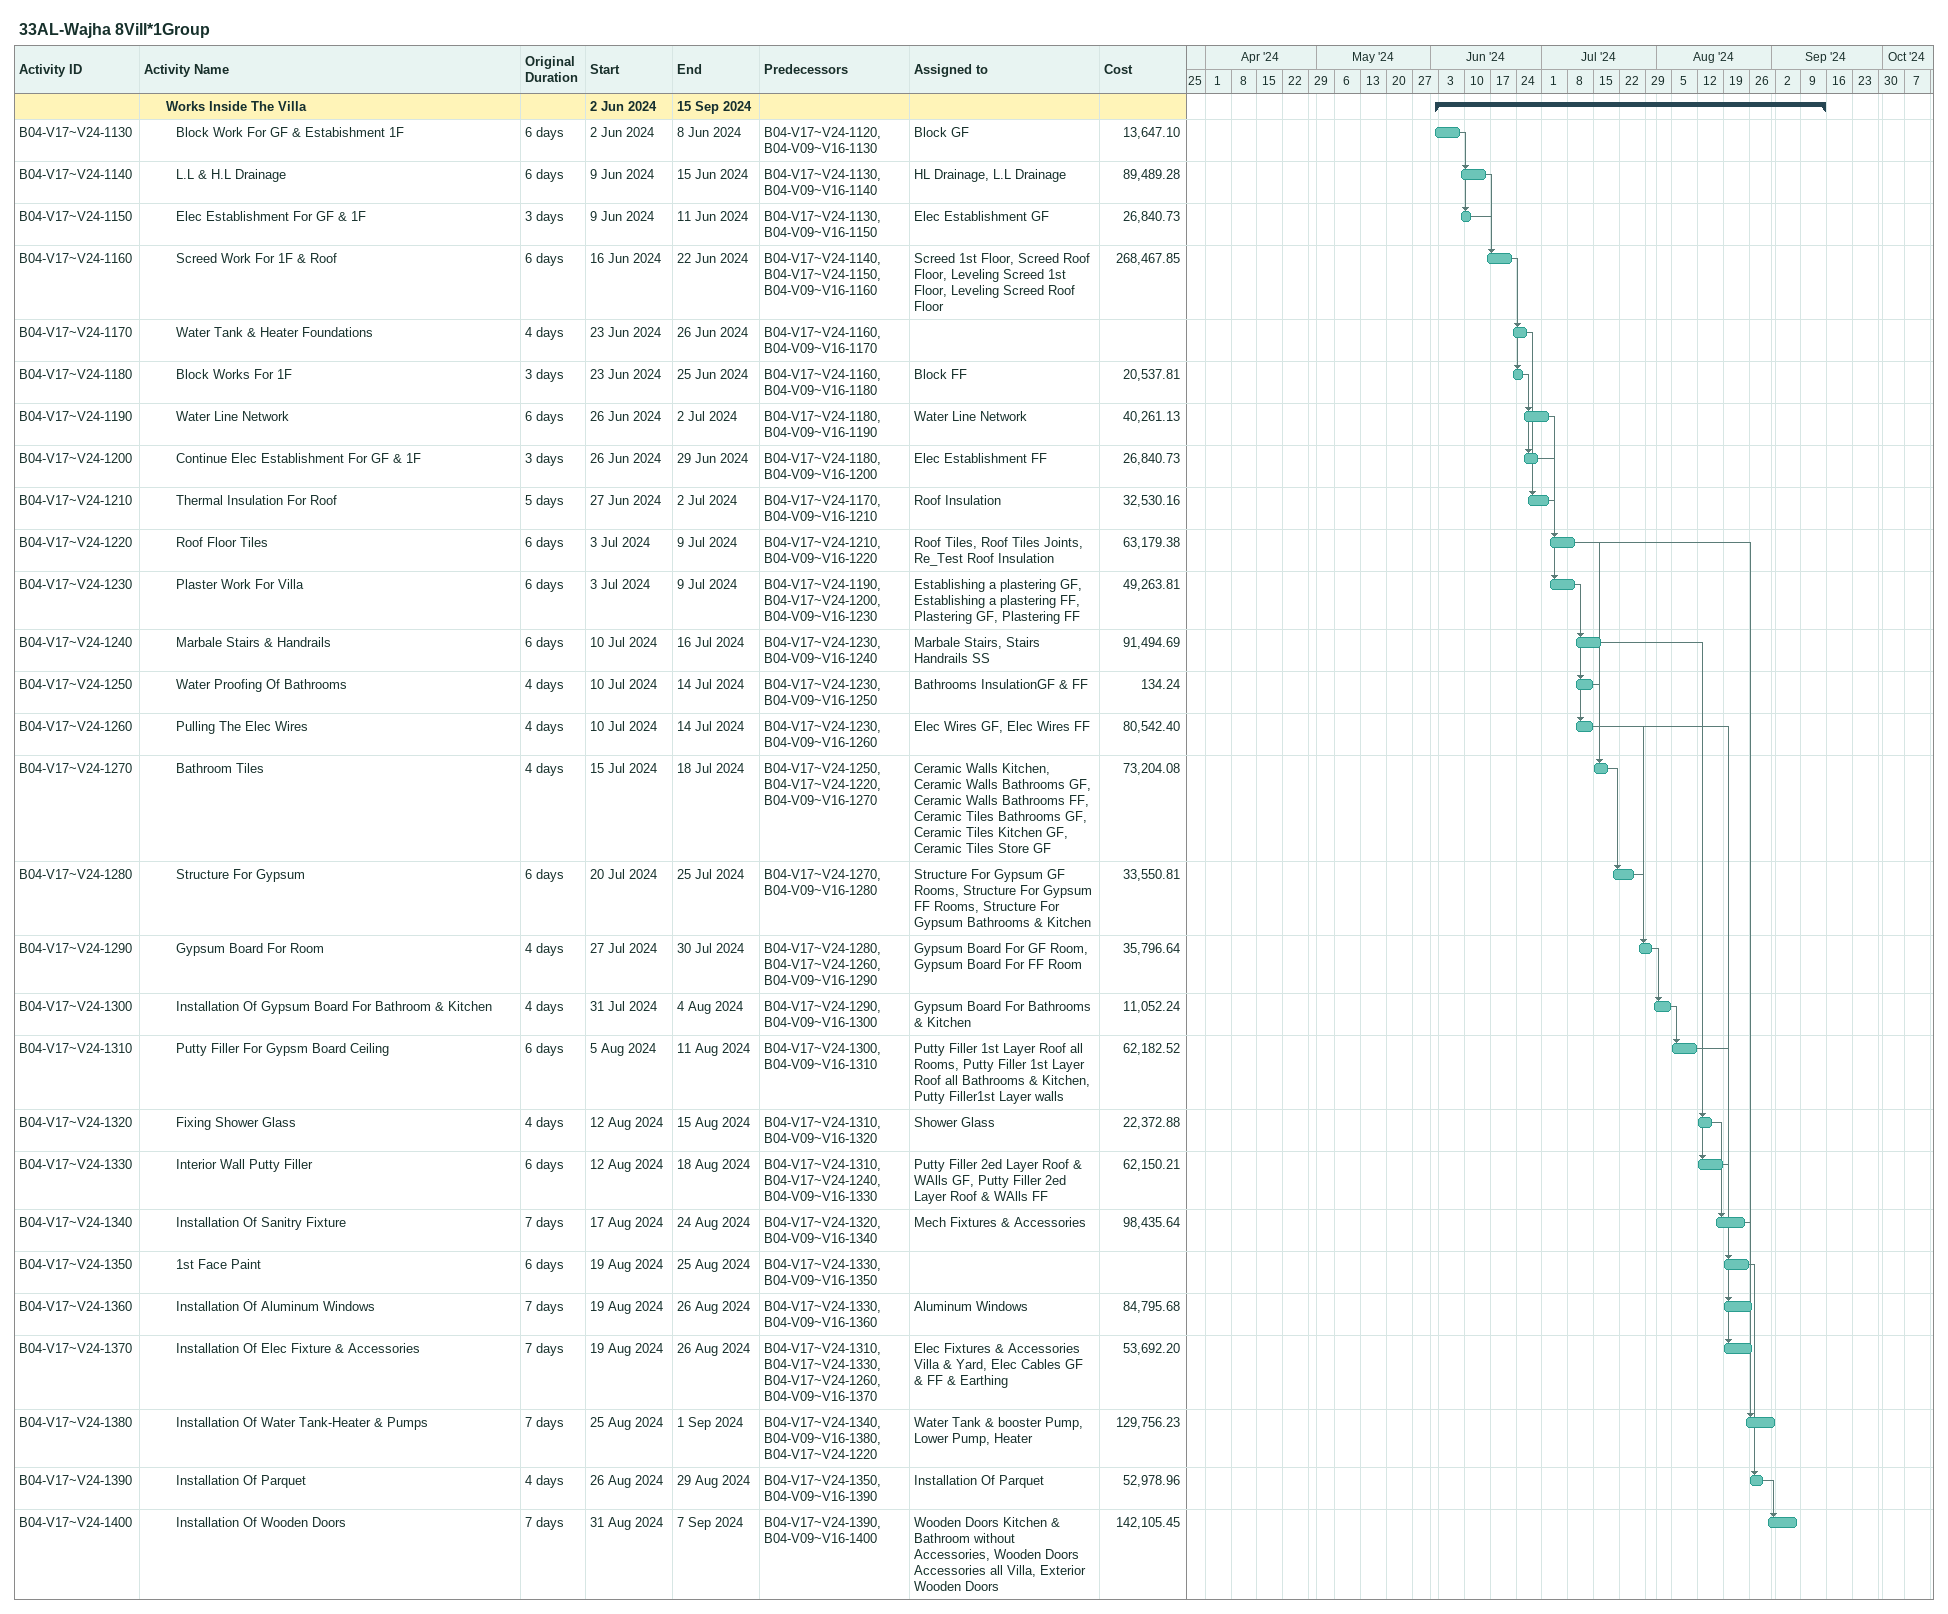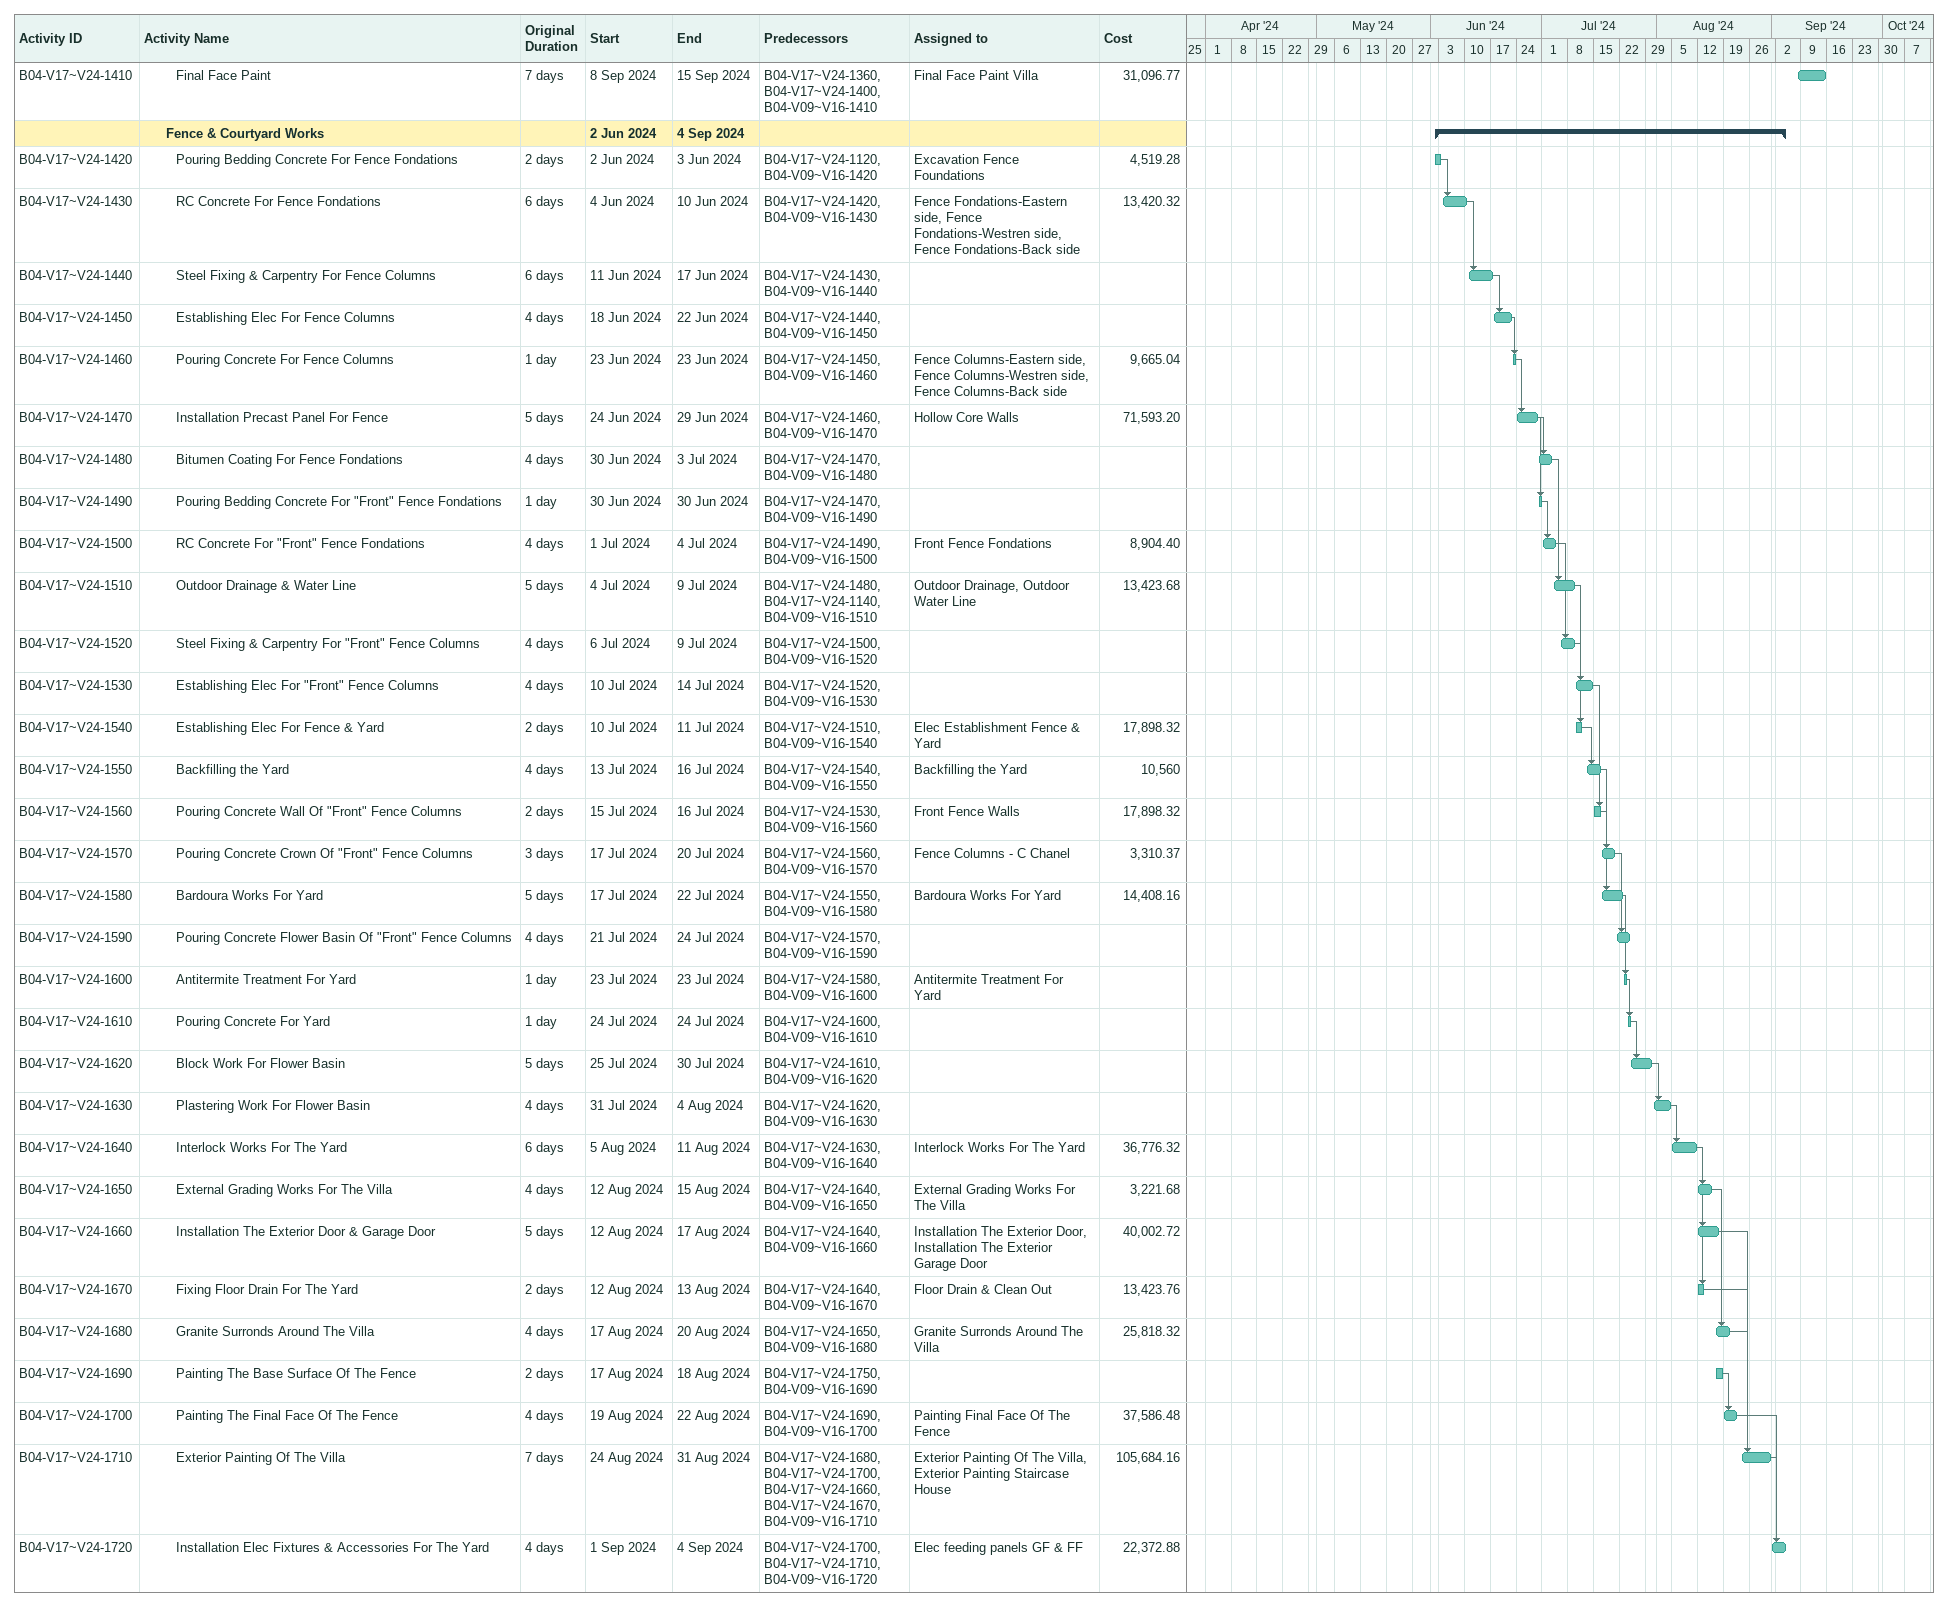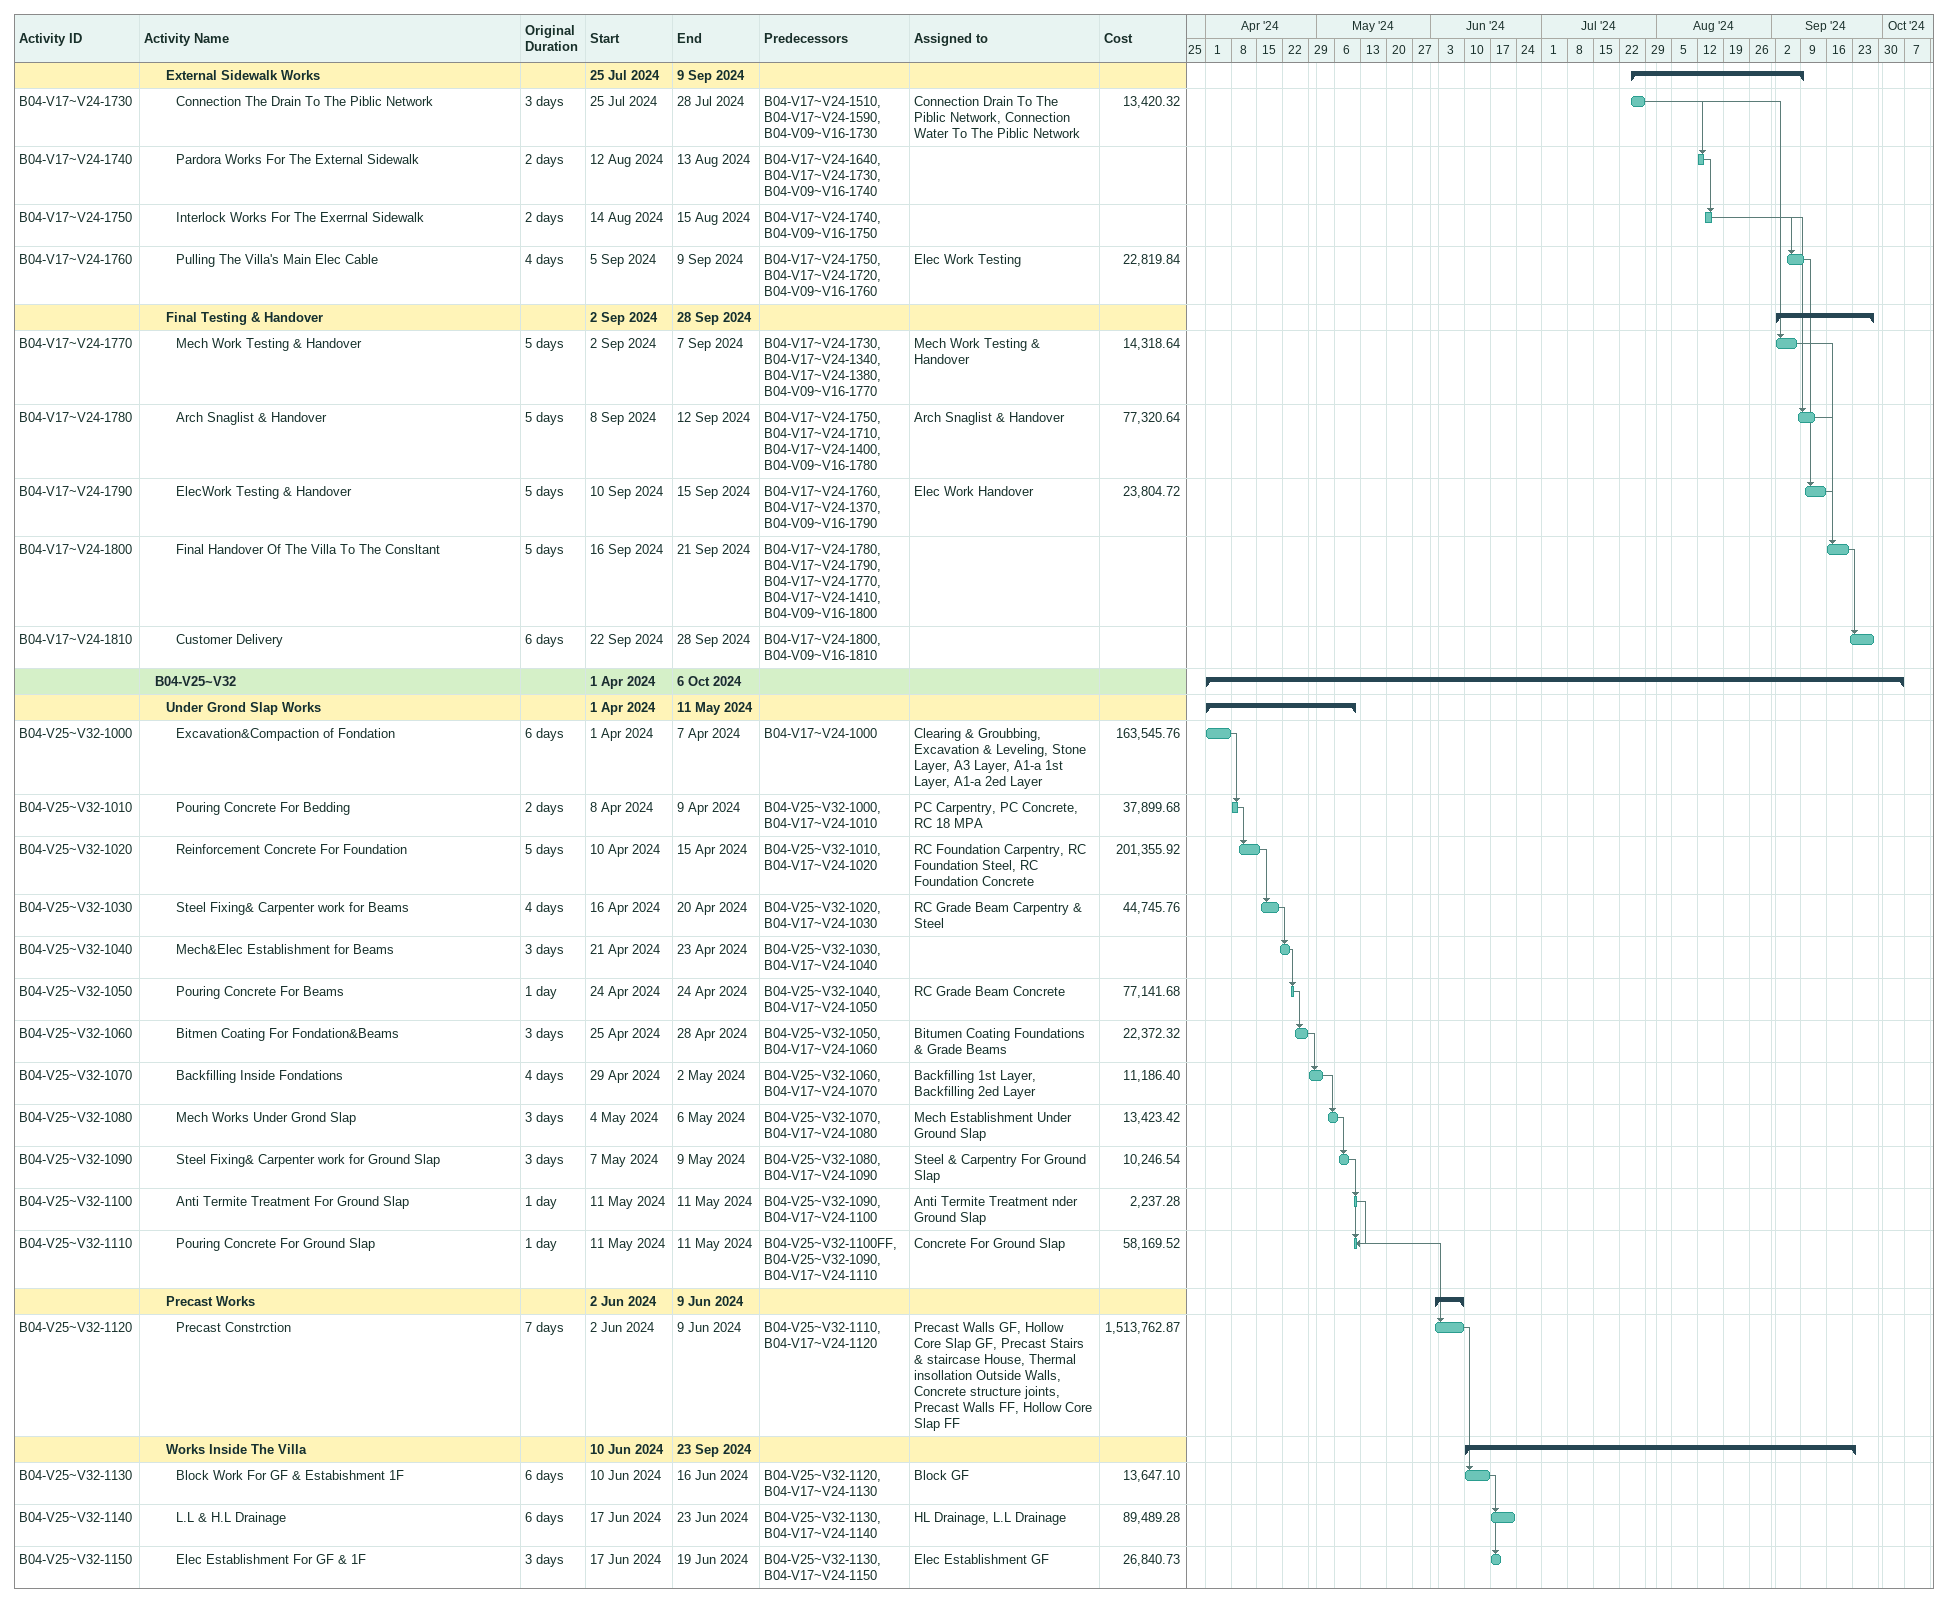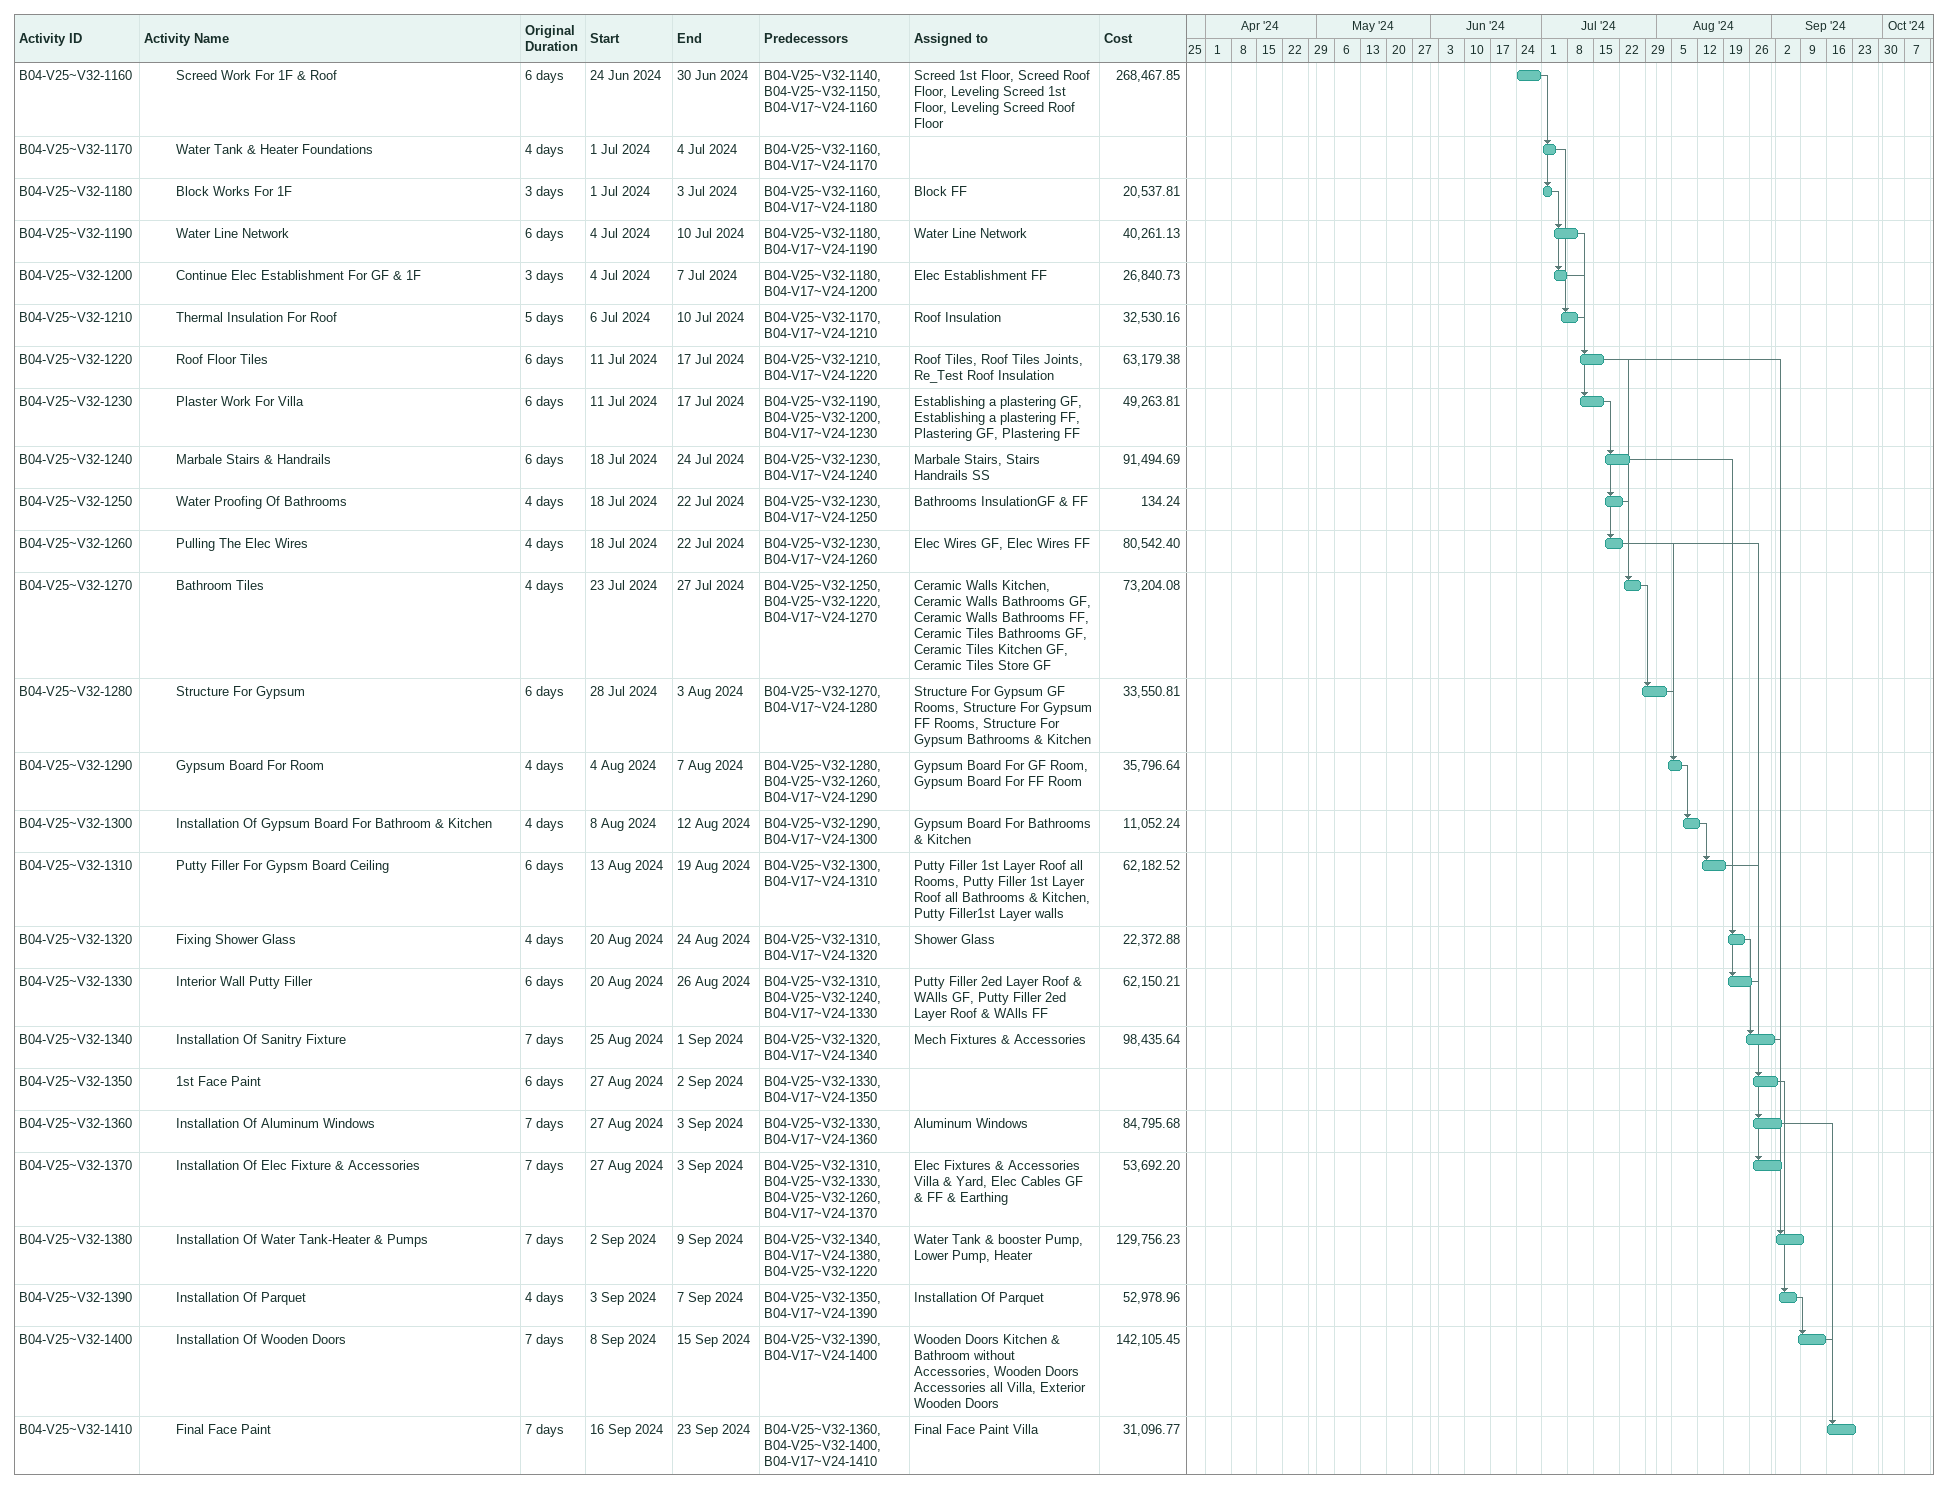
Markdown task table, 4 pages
33AL-Wajha 8Vill*1Group

| ID | Level | Task | Original duration | Start | Finish | Predecessors | Resources | Cost |
|---|---|---|---|---|---|---|---|---|
|  | 3 | **Works Inside The Villa** |  | 2024-06-02 | 2024-09-15 |  |  |  |
| B04-V17~V24-1130 | 4 | Block Work For GF & Estabishment 1F | 6d | 2024-06-02 | 2024-06-08 | B04-V17~V24-1120, B04-V09~V16-1130 | Block GF | 13647.10 |
| B04-V17~V24-1140 | 4 | L.L & H.L Drainage | 6d | 2024-06-09 | 2024-06-15 | B04-V17~V24-1130, B04-V09~V16-1140 | HL Drainage, L.L Drainage | 89489.28 |
| B04-V17~V24-1150 | 4 | Elec Establishment For GF & 1F | 3d | 2024-06-09 | 2024-06-11 | B04-V17~V24-1130, B04-V09~V16-1150 | Elec Establishment GF | 26840.73 |
| B04-V17~V24-1160 | 4 | Screed Work For 1F & Roof | 6d | 2024-06-16 | 2024-06-22 | B04-V17~V24-1140, B04-V17~V24-1150, B04-V09~V16-1160 | Screed 1st Floor, Screed Roof Floor, Leveling Screed 1st Floor, Leveling Screed Roof Floor | 268467.85 |
| B04-V17~V24-1170 | 4 | Water Tank & Heater Foundations | 4d | 2024-06-23 | 2024-06-26 | B04-V17~V24-1160, B04-V09~V16-1170 |  |  |
| B04-V17~V24-1180 | 4 | Block Works For 1F | 3d | 2024-06-23 | 2024-06-25 | B04-V17~V24-1160, B04-V09~V16-1180 | Block FF | 20537.81 |
| B04-V17~V24-1190 | 4 | Water Line Network | 6d | 2024-06-26 | 2024-07-02 | B04-V17~V24-1180, B04-V09~V16-1190 | Water Line Network | 40261.13 |
| B04-V17~V24-1200 | 4 | Continue Elec Establishment For GF & 1F | 3d | 2024-06-26 | 2024-06-29 | B04-V17~V24-1180, B04-V09~V16-1200 | Elec Establishment FF | 26840.73 |
| B04-V17~V24-1210 | 4 | Thermal Insulation For Roof | 5d | 2024-06-27 | 2024-07-02 | B04-V17~V24-1170, B04-V09~V16-1210 | Roof Insulation | 32530.16 |
| B04-V17~V24-1220 | 4 | Roof Floor Tiles | 6d | 2024-07-03 | 2024-07-09 | B04-V17~V24-1210, B04-V09~V16-1220 | Roof Tiles, Roof Tiles Joints, Re_Test Roof Insulation | 63179.38 |
| B04-V17~V24-1230 | 4 | Plaster Work For Villa | 6d | 2024-07-03 | 2024-07-09 | B04-V17~V24-1190, B04-V17~V24-1200, B04-V09~V16-1230 | Establishing a plastering GF, Establishing a plastering FF, Plastering GF, Plastering FF | 49263.81 |
| B04-V17~V24-1240 | 4 | Marbale Stairs & Handrails | 6d | 2024-07-10 | 2024-07-16 | B04-V17~V24-1230, B04-V09~V16-1240 | Marbale Stairs, Stairs Handrails SS | 91494.69 |
| B04-V17~V24-1250 | 4 | Water Proofing Of Bathrooms | 4d | 2024-07-10 | 2024-07-14 | B04-V17~V24-1230, B04-V09~V16-1250 | Bathrooms InsulationGF & FF | 134.24 |
| B04-V17~V24-1260 | 4 | Pulling The Elec Wires | 4d | 2024-07-10 | 2024-07-14 | B04-V17~V24-1230, B04-V09~V16-1260 | Elec Wires GF, Elec Wires FF | 80542.40 |
| B04-V17~V24-1270 | 4 | Bathroom Tiles | 4d | 2024-07-15 | 2024-07-18 | B04-V17~V24-1250, B04-V17~V24-1220, B04-V09~V16-1270 | Ceramic Walls Kitchen, Ceramic Walls Bathrooms GF, Ceramic Walls Bathrooms FF, Ceramic Tiles Bathrooms GF, Ceramic Tiles Kitchen GF, Ceramic Tiles Store GF | 73204.08 |
| B04-V17~V24-1280 | 4 | Structure For Gypsum | 6d | 2024-07-20 | 2024-07-25 | B04-V17~V24-1270, B04-V09~V16-1280 | Structure For Gypsum GF Rooms, Structure For Gypsum FF Rooms, Structure For Gypsum Bathrooms & Kitchen | 33550.81 |
| B04-V17~V24-1290 | 4 | Gypsum Board For Room | 4d | 2024-07-27 | 2024-07-30 | B04-V17~V24-1280, B04-V17~V24-1260, B04-V09~V16-1290 | Gypsum Board For GF Room, Gypsum Board For FF Room | 35796.64 |
| B04-V17~V24-1300 | 4 | Installation Of Gypsum Board For Bathroom & Kitchen | 4d | 2024-07-31 | 2024-08-04 | B04-V17~V24-1290, B04-V09~V16-1300 | Gypsum Board For Bathrooms & Kitchen | 11052.24 |
| B04-V17~V24-1310 | 4 | Putty Filler For Gypsm Board Ceiling | 6d | 2024-08-05 | 2024-08-11 | B04-V17~V24-1300, B04-V09~V16-1310 | Putty Filler 1st Layer Roof all Rooms, Putty Filler 1st Layer Roof all Bathrooms & Kitchen, Putty Filler1st Layer walls | 62182.52 |
| B04-V17~V24-1320 | 4 | Fixing Shower Glass | 4d | 2024-08-12 | 2024-08-15 | B04-V17~V24-1310, B04-V09~V16-1320 | Shower Glass | 22372.88 |
| B04-V17~V24-1330 | 4 | Interior Wall Putty Filler | 6d | 2024-08-12 | 2024-08-18 | B04-V17~V24-1310, B04-V17~V24-1240, B04-V09~V16-1330 | Putty Filler 2ed Layer Roof & WAlls GF, Putty Filler 2ed Layer Roof & WAlls FF | 62150.21 |
| B04-V17~V24-1340 | 4 | Installation Of Sanitry Fixture | 7d | 2024-08-17 | 2024-08-24 | B04-V17~V24-1320, B04-V09~V16-1340 | Mech Fixtures & Accessories | 98435.64 |
| B04-V17~V24-1350 | 4 | 1st Face Paint | 6d | 2024-08-19 | 2024-08-25 | B04-V17~V24-1330, B04-V09~V16-1350 |  |  |
| B04-V17~V24-1360 | 4 | Installation Of Aluminum Windows | 7d | 2024-08-19 | 2024-08-26 | B04-V17~V24-1330, B04-V09~V16-1360 | Aluminum Windows | 84795.68 |
| B04-V17~V24-1370 | 4 | Installation Of Elec Fixture & Accessories | 7d | 2024-08-19 | 2024-08-26 | B04-V17~V24-1310, B04-V17~V24-1330, B04-V17~V24-1260, B04-V09~V16-1370 | Elec Fixtures & Accessories Villa & Yard, Elec Cables GF & FF & Earthing | 53692.20 |
| B04-V17~V24-1380 | 4 | Installation Of Water Tank-Heater & Pumps | 7d | 2024-08-25 | 2024-09-01 | B04-V17~V24-1340, B04-V09~V16-1380, B04-V17~V24-1220 | Water Tank & booster Pump, Lower Pump, Heater | 129756.23 |
| B04-V17~V24-1390 | 4 | Installation Of Parquet | 4d | 2024-08-26 | 2024-08-29 | B04-V17~V24-1350, B04-V09~V16-1390 | Installation Of Parquet | 52978.96 |
| B04-V17~V24-1400 | 4 | Installation Of Wooden Doors | 7d | 2024-08-31 | 2024-09-07 | B04-V17~V24-1390, B04-V09~V16-1400 | Wooden Doors Kitchen & Bathroom without Accessories, Wooden Doors Accessories all Villa, Exterior Wooden Doors | 142105.45 |
| B04-V17~V24-1410 | 4 | Final Face Paint | 7d | 2024-09-08 | 2024-09-15 | B04-V17~V24-1360, B04-V17~V24-1400, B04-V09~V16-1410 | Final Face Paint Villa | 31096.77 |
|  | 3 | **Fence & Courtyard Works** |  | 2024-06-02 | 2024-09-04 |  |  |  |
| B04-V17~V24-1420 | 4 | Pouring Bedding Concrete For Fence Fondations | 2d | 2024-06-02 | 2024-06-03 | B04-V17~V24-1120, B04-V09~V16-1420 | Excavation Fence Foundations | 4519.28 |
| B04-V17~V24-1430 | 4 | RC Concrete For Fence Fondations | 6d | 2024-06-04 | 2024-06-10 | B04-V17~V24-1420, B04-V09~V16-1430 | Fence Fondations-Eastern side, Fence Fondations-Westren side, Fence Fondations-Back side | 13420.32 |
| B04-V17~V24-1440 | 4 | Steel Fixing & Carpentry For Fence Columns | 6d | 2024-06-11 | 2024-06-17 | B04-V17~V24-1430, B04-V09~V16-1440 |  |  |
| B04-V17~V24-1450 | 4 | Establishing Elec For Fence Columns | 4d | 2024-06-18 | 2024-06-22 | B04-V17~V24-1440, B04-V09~V16-1450 |  |  |
| B04-V17~V24-1460 | 4 | Pouring Concrete For Fence Columns | 1d | 2024-06-23 | 2024-06-23 | B04-V17~V24-1450, B04-V09~V16-1460 | Fence Columns-Eastern side, Fence Columns-Westren side, Fence Columns-Back side | 9665.04 |
| B04-V17~V24-1470 | 4 | Installation Precast Panel For Fence | 5d | 2024-06-24 | 2024-06-29 | B04-V17~V24-1460, B04-V09~V16-1470 | Hollow Core Walls | 71593.20 |
| B04-V17~V24-1480 | 4 | Bitumen Coating For Fence Fondations | 4d | 2024-06-30 | 2024-07-03 | B04-V17~V24-1470, B04-V09~V16-1480 |  |  |
| B04-V17~V24-1490 | 4 | Pouring Bedding Concrete For "Front" Fence Fondations | 1d | 2024-06-30 | 2024-06-30 | B04-V17~V24-1470, B04-V09~V16-1490 |  |  |
| B04-V17~V24-1500 | 4 | RC Concrete For "Front" Fence Fondations | 4d | 2024-07-01 | 2024-07-04 | B04-V17~V24-1490, B04-V09~V16-1500 | Front Fence Fondations | 8904.40 |
| B04-V17~V24-1510 | 4 | Outdoor Drainage & Water Line | 5d | 2024-07-04 | 2024-07-09 | B04-V17~V24-1480, B04-V17~V24-1140, B04-V09~V16-1510 | Outdoor Drainage, Outdoor Water Line | 13423.68 |
| B04-V17~V24-1520 | 4 | Steel Fixing & Carpentry For "Front" Fence Columns | 4d | 2024-07-06 | 2024-07-09 | B04-V17~V24-1500, B04-V09~V16-1520 |  |  |
| B04-V17~V24-1530 | 4 | Establishing Elec For "Front" Fence Columns | 4d | 2024-07-10 | 2024-07-14 | B04-V17~V24-1520, B04-V09~V16-1530 |  |  |
| B04-V17~V24-1540 | 4 | Establishing Elec For Fence & Yard | 2d | 2024-07-10 | 2024-07-11 | B04-V17~V24-1510, B04-V09~V16-1540 | Elec Establishment Fence & Yard | 17898.32 |
| B04-V17~V24-1550 | 4 | Backfilling the Yard | 4d | 2024-07-13 | 2024-07-16 | B04-V17~V24-1540, B04-V09~V16-1550 | Backfilling the Yard | 10560 |
| B04-V17~V24-1560 | 4 | Pouring Concrete Wall Of "Front" Fence Columns | 2d | 2024-07-15 | 2024-07-16 | B04-V17~V24-1530, B04-V09~V16-1560 | Front Fence Walls | 17898.32 |
| B04-V17~V24-1570 | 4 | Pouring Concrete Crown Of "Front" Fence Columns | 3d | 2024-07-17 | 2024-07-20 | B04-V17~V24-1560, B04-V09~V16-1570 | Fence Columns - C Chanel | 3310.37 |
| B04-V17~V24-1580 | 4 | Bardoura Works For Yard | 5d | 2024-07-17 | 2024-07-22 | B04-V17~V24-1550, B04-V09~V16-1580 | Bardoura Works For Yard | 14408.16 |
| B04-V17~V24-1590 | 4 | Pouring Concrete Flower Basin Of "Front" Fence Columns | 4d | 2024-07-21 | 2024-07-24 | B04-V17~V24-1570, B04-V09~V16-1590 |  |  |
| B04-V17~V24-1600 | 4 | Antitermite Treatment For Yard | 1d | 2024-07-23 | 2024-07-23 | B04-V17~V24-1580, B04-V09~V16-1600 | Antitermite Treatment For Yard |  |
| B04-V17~V24-1610 | 4 | Pouring Concrete For Yard | 1d | 2024-07-24 | 2024-07-24 | B04-V17~V24-1600, B04-V09~V16-1610 |  |  |
| B04-V17~V24-1620 | 4 | Block Work For Flower Basin | 5d | 2024-07-25 | 2024-07-30 | B04-V17~V24-1610, B04-V09~V16-1620 |  |  |
| B04-V17~V24-1630 | 4 | Plastering Work For Flower Basin | 4d | 2024-07-31 | 2024-08-04 | B04-V17~V24-1620, B04-V09~V16-1630 |  |  |
| B04-V17~V24-1640 | 4 | Interlock Works For The Yard | 6d | 2024-08-05 | 2024-08-11 | B04-V17~V24-1630, B04-V09~V16-1640 | Interlock Works For The Yard | 36776.32 |
| B04-V17~V24-1650 | 4 | External Grading Works For The Villa | 4d | 2024-08-12 | 2024-08-15 | B04-V17~V24-1640, B04-V09~V16-1650 | External Grading Works For The Villa | 3221.68 |
| B04-V17~V24-1660 | 4 | Installation The Exterior Door & Garage Door | 5d | 2024-08-12 | 2024-08-17 | B04-V17~V24-1640, B04-V09~V16-1660 | Installation The Exterior Door, Installation The Exterior Garage Door | 40002.72 |
| B04-V17~V24-1670 | 4 | Fixing Floor Drain For The Yard | 2d | 2024-08-12 | 2024-08-13 | B04-V17~V24-1640, B04-V09~V16-1670 | Floor Drain & Clean Out | 13423.76 |
| B04-V17~V24-1680 | 4 | Granite Surronds Around The Villa | 4d | 2024-08-17 | 2024-08-20 | B04-V17~V24-1650, B04-V09~V16-1680 | Granite Surronds Around The Villa | 25818.32 |
| B04-V17~V24-1690 | 4 | Painting The Base Surface Of The Fence | 2d | 2024-08-17 | 2024-08-18 | B04-V17~V24-1750, B04-V09~V16-1690 |  |  |
| B04-V17~V24-1700 | 4 | Painting The Final Face Of The Fence | 4d | 2024-08-19 | 2024-08-22 | B04-V17~V24-1690, B04-V09~V16-1700 | Painting Final Face Of The Fence | 37586.48 |
| B04-V17~V24-1710 | 4 | Exterior Painting Of The Villa | 7d | 2024-08-24 | 2024-08-31 | B04-V17~V24-1680, B04-V17~V24-1700, B04-V17~V24-1660, B04-V17~V24-1670, B04-V09~V16-1710 | Exterior Painting Of The Villa, Exterior Painting Staircase House | 105684.16 |
| B04-V17~V24-1720 | 4 | Installation Elec Fixtures & Accessories For The Yard | 4d | 2024-09-01 | 2024-09-04 | B04-V17~V24-1700, B04-V17~V24-1710, B04-V09~V16-1720 | Elec feeding panels GF & FF | 22372.88 |
|  | 3 | **External Sidewalk Works** |  | 2024-07-25 | 2024-09-09 |  |  |  |
| B04-V17~V24-1730 | 4 | Connection The Drain To The Piblic Network | 3d | 2024-07-25 | 2024-07-28 | B04-V17~V24-1510, B04-V17~V24-1590, B04-V09~V16-1730 | Connection Drain To The Piblic Network, Connection Water To The Piblic Network | 13420.32 |
| B04-V17~V24-1740 | 4 | Pardora Works For The External Sidewalk | 2d | 2024-08-12 | 2024-08-13 | B04-V17~V24-1640, B04-V17~V24-1730, B04-V09~V16-1740 |  |  |
| B04-V17~V24-1750 | 4 | Interlock Works For The Exerrnal Sidewalk | 2d | 2024-08-14 | 2024-08-15 | B04-V17~V24-1740, B04-V09~V16-1750 |  |  |
| B04-V17~V24-1760 | 4 | Pulling The Villa's Main Elec Cable | 4d | 2024-09-05 | 2024-09-09 | B04-V17~V24-1750, B04-V17~V24-1720, B04-V09~V16-1760 | Elec Work Testing | 22819.84 |
|  | 3 | **Final Testing & Handover** |  | 2024-09-02 | 2024-09-28 |  |  |  |
| B04-V17~V24-1770 | 4 | Mech Work Testing & Handover | 5d | 2024-09-02 | 2024-09-07 | B04-V17~V24-1730, B04-V17~V24-1340, B04-V17~V24-1380, B04-V09~V16-1770 | Mech Work Testing & Handover | 14318.64 |
| B04-V17~V24-1780 | 4 | Arch Snaglist & Handover | 5d | 2024-09-08 | 2024-09-12 | B04-V17~V24-1750, B04-V17~V24-1710, B04-V17~V24-1400, B04-V09~V16-1780 | Arch Snaglist & Handover | 77320.64 |
| B04-V17~V24-1790 | 4 | ElecWork Testing & Handover | 5d | 2024-09-10 | 2024-09-15 | B04-V17~V24-1760, B04-V17~V24-1370, B04-V09~V16-1790 | Elec Work Handover | 23804.72 |
| B04-V17~V24-1800 | 4 | Final Handover Of The Villa To The Consltant | 5d | 2024-09-16 | 2024-09-21 | B04-V17~V24-1780, B04-V17~V24-1790, B04-V17~V24-1770, B04-V17~V24-1410, B04-V09~V16-1800 |  |  |
| B04-V17~V24-1810 | 4 | Customer Delivery | 6d | 2024-09-22 | 2024-09-28 | B04-V17~V24-1800, B04-V09~V16-1810 |  |  |
|  | 2 | **B04-V25~V32** |  | 2024-04-01 | 2024-10-06 |  |  |  |
|  | 3 | **Under Grond Slap Works** |  | 2024-04-01 | 2024-05-11 |  |  |  |
| B04-V25~V32-1000 | 4 | Excavation&Compaction of Fondation | 6d | 2024-04-01 | 2024-04-07 | B04-V17~V24-1000 | Clearing & Groubbing, Excavation & Leveling, Stone Layer, A3 Layer, A1-a 1st Layer, A1-a 2ed Layer | 163545.76 |
| B04-V25~V32-1010 | 4 | Pouring Concrete For Bedding | 2d | 2024-04-08 | 2024-04-09 | B04-V25~V32-1000, B04-V17~V24-1010 | PC Carpentry, PC Concrete, RC 18 MPA | 37899.68 |
| B04-V25~V32-1020 | 4 | Reinforcement Concrete For Foundation | 5d | 2024-04-10 | 2024-04-15 | B04-V25~V32-1010, B04-V17~V24-1020 | RC Foundation Carpentry, RC Foundation Steel, RC Foundation Concrete | 201355.92 |
| B04-V25~V32-1030 | 4 | Steel Fixing& Carpenter work for Beams | 4d | 2024-04-16 | 2024-04-20 | B04-V25~V32-1020, B04-V17~V24-1030 | RC Grade Beam Carpentry & Steel | 44745.76 |
| B04-V25~V32-1040 | 4 | Mech&Elec Establishment for Beams | 3d | 2024-04-21 | 2024-04-23 | B04-V25~V32-1030, B04-V17~V24-1040 |  |  |
| B04-V25~V32-1050 | 4 | Pouring Concrete For Beams | 1d | 2024-04-24 | 2024-04-24 | B04-V25~V32-1040, B04-V17~V24-1050 | RC Grade Beam Concrete | 77141.68 |
| B04-V25~V32-1060 | 4 | Bitmen Coating For Fondation&Beams | 3d | 2024-04-25 | 2024-04-28 | B04-V25~V32-1050, B04-V17~V24-1060 | Bitumen Coating Foundations & Grade Beams | 22372.32 |
| B04-V25~V32-1070 | 4 | Backfilling Inside Fondations | 4d | 2024-04-29 | 2024-05-02 | B04-V25~V32-1060, B04-V17~V24-1070 | Backfilling 1st Layer, Backfilling 2ed Layer | 11186.40 |
| B04-V25~V32-1080 | 4 | Mech Works Under Grond Slap | 3d | 2024-05-04 | 2024-05-06 | B04-V25~V32-1070, B04-V17~V24-1080 | Mech Establishment Under Ground Slap | 13423.42 |
| B04-V25~V32-1090 | 4 | Steel Fixing& Carpenter work for Ground Slap | 3d | 2024-05-07 | 2024-05-09 | B04-V25~V32-1080, B04-V17~V24-1090 | Steel & Carpentry For Ground Slap | 10246.54 |
| B04-V25~V32-1100 | 4 | Anti Termite Treatment For Ground Slap | 1d | 2024-05-11 | 2024-05-11 | B04-V25~V32-1090, B04-V17~V24-1100 | Anti Termite Treatment nder Ground Slap | 2237.28 |
| B04-V25~V32-1110 | 4 | Pouring Concrete For Ground Slap | 1d | 2024-05-11 | 2024-05-11 | B04-V25~V32-1100FF, B04-V25~V32-1090, B04-V17~V24-1110 | Concrete For Ground Slap | 58169.52 |
|  | 3 | **Precast Works** |  | 2024-06-02 | 2024-06-09 |  |  |  |
| B04-V25~V32-1120 | 4 | Precast Constrction | 7d | 2024-06-02 | 2024-06-09 | B04-V25~V32-1110, B04-V17~V24-1120 | Precast Walls GF, Hollow Core Slap GF, Precast Stairs & staircase House, Thermal insollation Outside Walls, Concrete structure joints, Precast Walls FF, Hollow Core Slap FF | 1513762.87 |
|  | 3 | **Works Inside The Villa** |  | 2024-06-10 | 2024-09-23 |  |  |  |
| B04-V25~V32-1130 | 4 | Block Work For GF & Estabishment 1F | 6d | 2024-06-10 | 2024-06-16 | B04-V25~V32-1120, B04-V17~V24-1130 | Block GF | 13647.10 |
| B04-V25~V32-1140 | 4 | L.L & H.L Drainage | 6d | 2024-06-17 | 2024-06-23 | B04-V25~V32-1130, B04-V17~V24-1140 | HL Drainage, L.L Drainage | 89489.28 |
| B04-V25~V32-1150 | 4 | Elec Establishment For GF & 1F | 3d | 2024-06-17 | 2024-06-19 | B04-V25~V32-1130, B04-V17~V24-1150 | Elec Establishment GF | 26840.73 |
| B04-V25~V32-1160 | 4 | Screed Work For 1F & Roof | 6d | 2024-06-24 | 2024-06-30 | B04-V25~V32-1140, B04-V25~V32-1150, B04-V17~V24-1160 | Screed 1st Floor, Screed Roof Floor, Leveling Screed 1st Floor, Leveling Screed Roof Floor | 268467.85 |
| B04-V25~V32-1170 | 4 | Water Tank & Heater Foundations | 4d | 2024-07-01 | 2024-07-04 | B04-V25~V32-1160, B04-V17~V24-1170 |  |  |
| B04-V25~V32-1180 | 4 | Block Works For 1F | 3d | 2024-07-01 | 2024-07-03 | B04-V25~V32-1160, B04-V17~V24-1180 | Block FF | 20537.81 |
| B04-V25~V32-1190 | 4 | Water Line Network | 6d | 2024-07-04 | 2024-07-10 | B04-V25~V32-1180, B04-V17~V24-1190 | Water Line Network | 40261.13 |
| B04-V25~V32-1200 | 4 | Continue Elec Establishment For GF & 1F | 3d | 2024-07-04 | 2024-07-07 | B04-V25~V32-1180, B04-V17~V24-1200 | Elec Establishment FF | 26840.73 |
| B04-V25~V32-1210 | 4 | Thermal Insulation For Roof | 5d | 2024-07-06 | 2024-07-10 | B04-V25~V32-1170, B04-V17~V24-1210 | Roof Insulation | 32530.16 |
| B04-V25~V32-1220 | 4 | Roof Floor Tiles | 6d | 2024-07-11 | 2024-07-17 | B04-V25~V32-1210, B04-V17~V24-1220 | Roof Tiles, Roof Tiles Joints, Re_Test Roof Insulation | 63179.38 |
| B04-V25~V32-1230 | 4 | Plaster Work For Villa | 6d | 2024-07-11 | 2024-07-17 | B04-V25~V32-1190, B04-V25~V32-1200, B04-V17~V24-1230 | Establishing a plastering GF, Establishing a plastering FF, Plastering GF, Plastering FF | 49263.81 |
| B04-V25~V32-1240 | 4 | Marbale Stairs & Handrails | 6d | 2024-07-18 | 2024-07-24 | B04-V25~V32-1230, B04-V17~V24-1240 | Marbale Stairs, Stairs Handrails SS | 91494.69 |
| B04-V25~V32-1250 | 4 | Water Proofing Of Bathrooms | 4d | 2024-07-18 | 2024-07-22 | B04-V25~V32-1230, B04-V17~V24-1250 | Bathrooms InsulationGF & FF | 134.24 |
| B04-V25~V32-1260 | 4 | Pulling The Elec Wires | 4d | 2024-07-18 | 2024-07-22 | B04-V25~V32-1230, B04-V17~V24-1260 | Elec Wires GF, Elec Wires FF | 80542.40 |
| B04-V25~V32-1270 | 4 | Bathroom Tiles | 4d | 2024-07-23 | 2024-07-27 | B04-V25~V32-1250, B04-V25~V32-1220, B04-V17~V24-1270 | Ceramic Walls Kitchen, Ceramic Walls Bathrooms GF, Ceramic Walls Bathrooms FF, Ceramic Tiles Bathrooms GF, Ceramic Tiles Kitchen GF, Ceramic Tiles Store GF | 73204.08 |
| B04-V25~V32-1280 | 4 | Structure For Gypsum | 6d | 2024-07-28 | 2024-08-03 | B04-V25~V32-1270, B04-V17~V24-1280 | Structure For Gypsum GF Rooms, Structure For Gypsum FF Rooms, Structure For Gypsum Bathrooms & Kitchen | 33550.81 |
| B04-V25~V32-1290 | 4 | Gypsum Board For Room | 4d | 2024-08-04 | 2024-08-07 | B04-V25~V32-1280, B04-V25~V32-1260, B04-V17~V24-1290 | Gypsum Board For GF Room, Gypsum Board For FF Room | 35796.64 |
| B04-V25~V32-1300 | 4 | Installation Of Gypsum Board For Bathroom & Kitchen | 4d | 2024-08-08 | 2024-08-12 | B04-V25~V32-1290, B04-V17~V24-1300 | Gypsum Board For Bathrooms & Kitchen | 11052.24 |
| B04-V25~V32-1310 | 4 | Putty Filler For Gypsm Board Ceiling | 6d | 2024-08-13 | 2024-08-19 | B04-V25~V32-1300, B04-V17~V24-1310 | Putty Filler 1st Layer Roof all Rooms, Putty Filler 1st Layer Roof all Bathrooms & Kitchen, Putty Filler1st Layer walls | 62182.52 |
| B04-V25~V32-1320 | 4 | Fixing Shower Glass | 4d | 2024-08-20 | 2024-08-24 | B04-V25~V32-1310, B04-V17~V24-1320 | Shower Glass | 22372.88 |
| B04-V25~V32-1330 | 4 | Interior Wall Putty Filler | 6d | 2024-08-20 | 2024-08-26 | B04-V25~V32-1310, B04-V25~V32-1240, B04-V17~V24-1330 | Putty Filler 2ed Layer Roof & WAlls GF, Putty Filler 2ed Layer Roof & WAlls FF | 62150.21 |
| B04-V25~V32-1340 | 4 | Installation Of Sanitry Fixture | 7d | 2024-08-25 | 2024-09-01 | B04-V25~V32-1320, B04-V17~V24-1340 | Mech Fixtures & Accessories | 98435.64 |
| B04-V25~V32-1350 | 4 | 1st Face Paint | 6d | 2024-08-27 | 2024-09-02 | B04-V25~V32-1330, B04-V17~V24-1350 |  |  |
| B04-V25~V32-1360 | 4 | Installation Of Aluminum Windows | 7d | 2024-08-27 | 2024-09-03 | B04-V25~V32-1330, B04-V17~V24-1360 | Aluminum Windows | 84795.68 |
| B04-V25~V32-1370 | 4 | Installation Of Elec Fixture & Accessories | 7d | 2024-08-27 | 2024-09-03 | B04-V25~V32-1310, B04-V25~V32-1330, B04-V25~V32-1260, B04-V17~V24-1370 | Elec Fixtures & Accessories Villa & Yard, Elec Cables GF & FF & Earthing | 53692.20 |
| B04-V25~V32-1380 | 4 | Installation Of Water Tank-Heater & Pumps | 7d | 2024-09-02 | 2024-09-09 | B04-V25~V32-1340, B04-V17~V24-1380, B04-V25~V32-1220 | Water Tank & booster Pump, Lower Pump, Heater | 129756.23 |
| B04-V25~V32-1390 | 4 | Installation Of Parquet | 4d | 2024-09-03 | 2024-09-07 | B04-V25~V32-1350, B04-V17~V24-1390 | Installation Of Parquet | 52978.96 |
| B04-V25~V32-1400 | 4 | Installation Of Wooden Doors | 7d | 2024-09-08 | 2024-09-15 | B04-V25~V32-1390, B04-V17~V24-1400 | Wooden Doors Kitchen & Bathroom without Accessories, Wooden Doors Accessories all Villa, Exterior Wooden Doors | 142105.45 |
| B04-V25~V32-1410 | 4 | Final Face Paint | 7d | 2024-09-16 | 2024-09-23 | B04-V25~V32-1360, B04-V25~V32-1400, B04-V17~V24-1410 | Final Face Paint Villa | 31096.77 |
